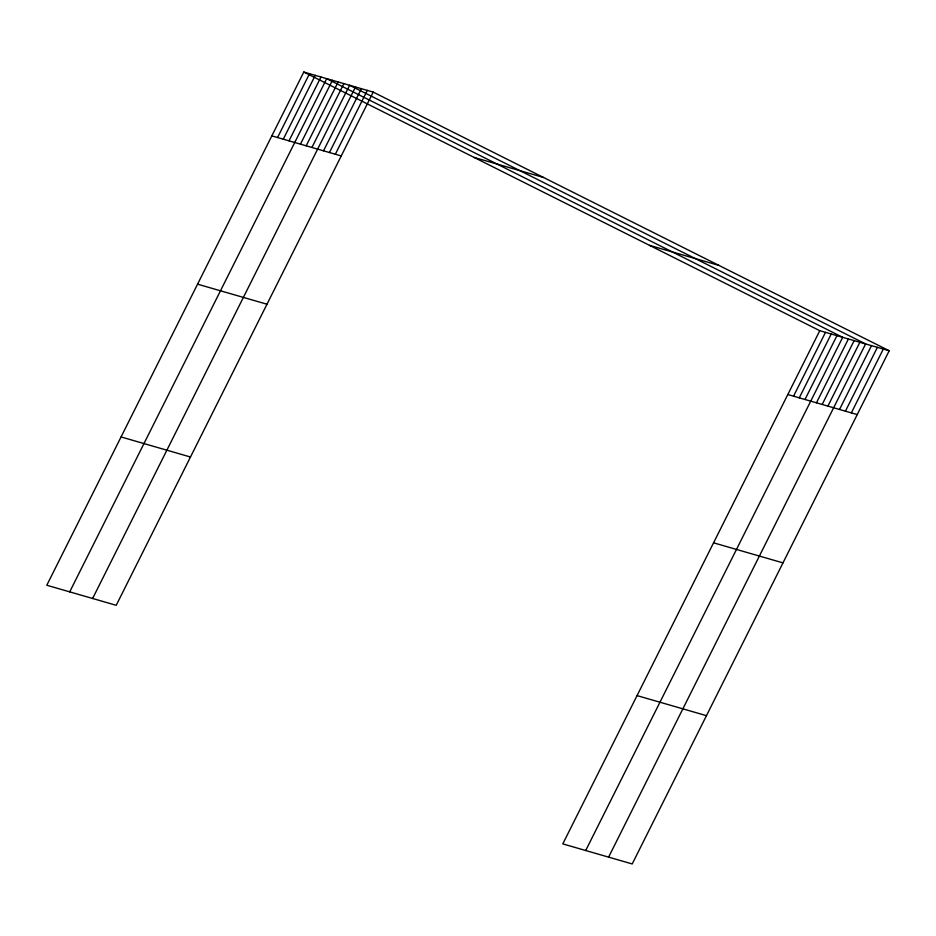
<?xml version="1.0" encoding="UTF-8"?>
<svg xmlns="http://www.w3.org/2000/svg" width="936" height="936" viewBox="0 0 936 936"><rect width="100%" height="100%" fill="white"/><g stroke="black" fill="none" stroke-linecap="round" stroke-linejoin="round"><path stroke-width="1.4" d="M373.207 92.102L303.79 72.049L46.8 585.246L116.216 605.299L373.207 92.102L889.2 350.754L632.209 863.951L562.793 843.898L819.784 330.7L889.2 350.754M277.559 137.533L309.512 73.698M283.28 139.183L315.245 75.36M289.013 140.833L320.966 77.009M69.709 591.856L326.699 78.671L842.692 337.323L585.702 850.52M300.468 144.144L332.42 80.32M306.189 145.805L338.153 81.97M311.922 147.455L343.875 83.632M92.617 598.478L349.608 85.281L865.601 343.945L608.611 857.13M323.54 150.813L355.505 86.989M329.449 152.521L361.413 88.698M335.345 154.229L367.31 90.394M793.541 396.185L825.505 332.35M799.274 397.835L831.238 334.012M804.995 399.496L836.959 335.661M816.449 402.808L848.414 338.972M822.182 404.457L854.147 340.634M827.904 406.107L859.868 342.284M839.533 409.477L871.498 345.641M845.43 411.173L877.395 347.35M851.339 412.881L883.303 349.058M474.061 157.4L543.488 177.466M271.826 135.872L341.242 155.938M649.502 245.349L718.918 265.403M787.819 394.524L857.236 414.589M197.566 284.17L266.982 304.223M713.56 542.821L782.976 562.875M121.06 436.948L190.476 457.014M637.053 695.6L706.469 715.666M303.79 72.049L819.784 330.7"/></g></svg>
